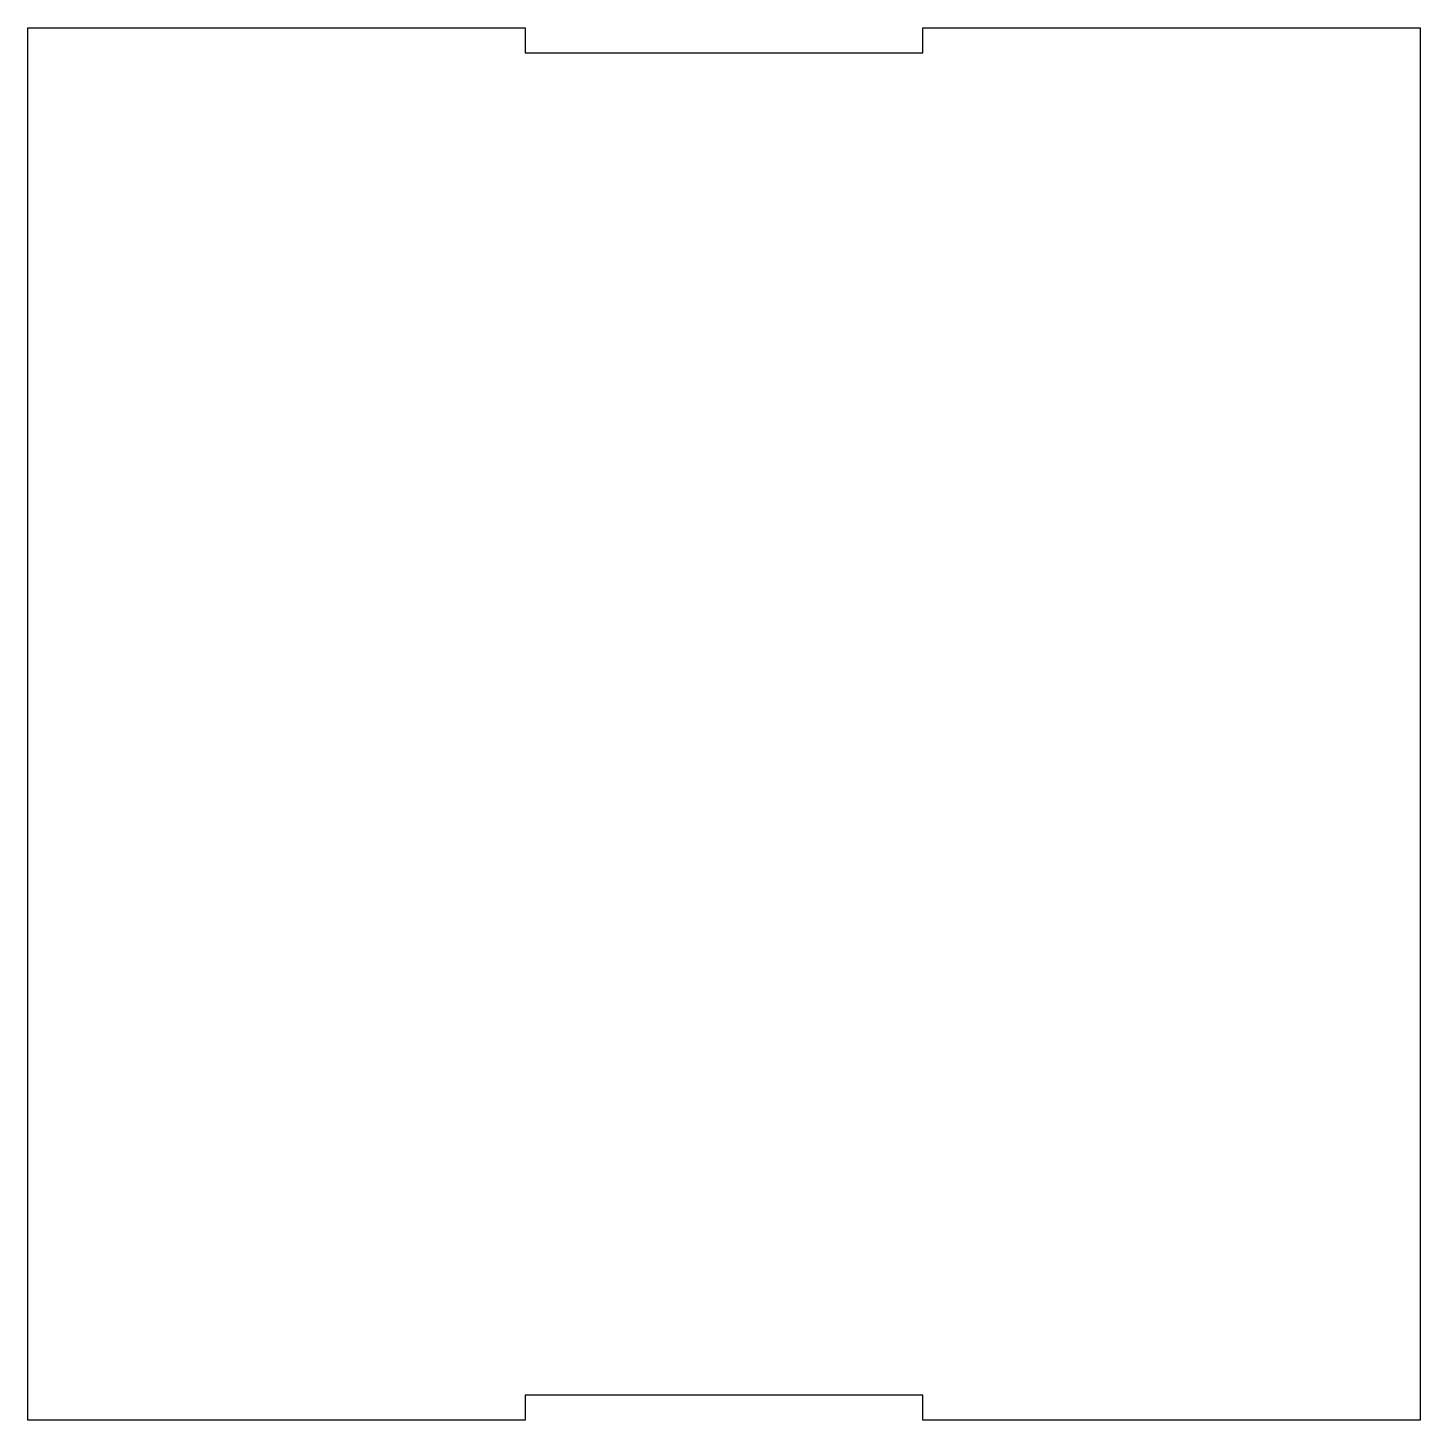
# Model space of a CAD drawing. Header units: millimetres. Extents: x 0 to 14, y -14 to 0.
import ezdxf

# ---------------------------------------------------------------- set-up
doc = ezdxf.new("R2010")
doc.units = ezdxf.units.MM

msp = doc.modelspace()

# ---------------------------------------------------------------- linework, layer by layer
for p, q in [((0, -14), (0, 0)), ((0, 0), (5, 0)), ((5, 0), (5, -0.25)), ((9, -0.25), (9, 0)), ((9, 0), (14, 0)), ((14, 0), (14, -14)), ((5, -0.25), (9, -0.25)), ((9, -13.75), (5, -13.75)), ((5, -13.75), (5, -14)), ((9, -14), (9, -13.75)), ((5, -14), (0, -14)), ((14, -14), (9, -14))]:
    msp.add_line(p, q)

doc.saveas('drawing.dxf')
